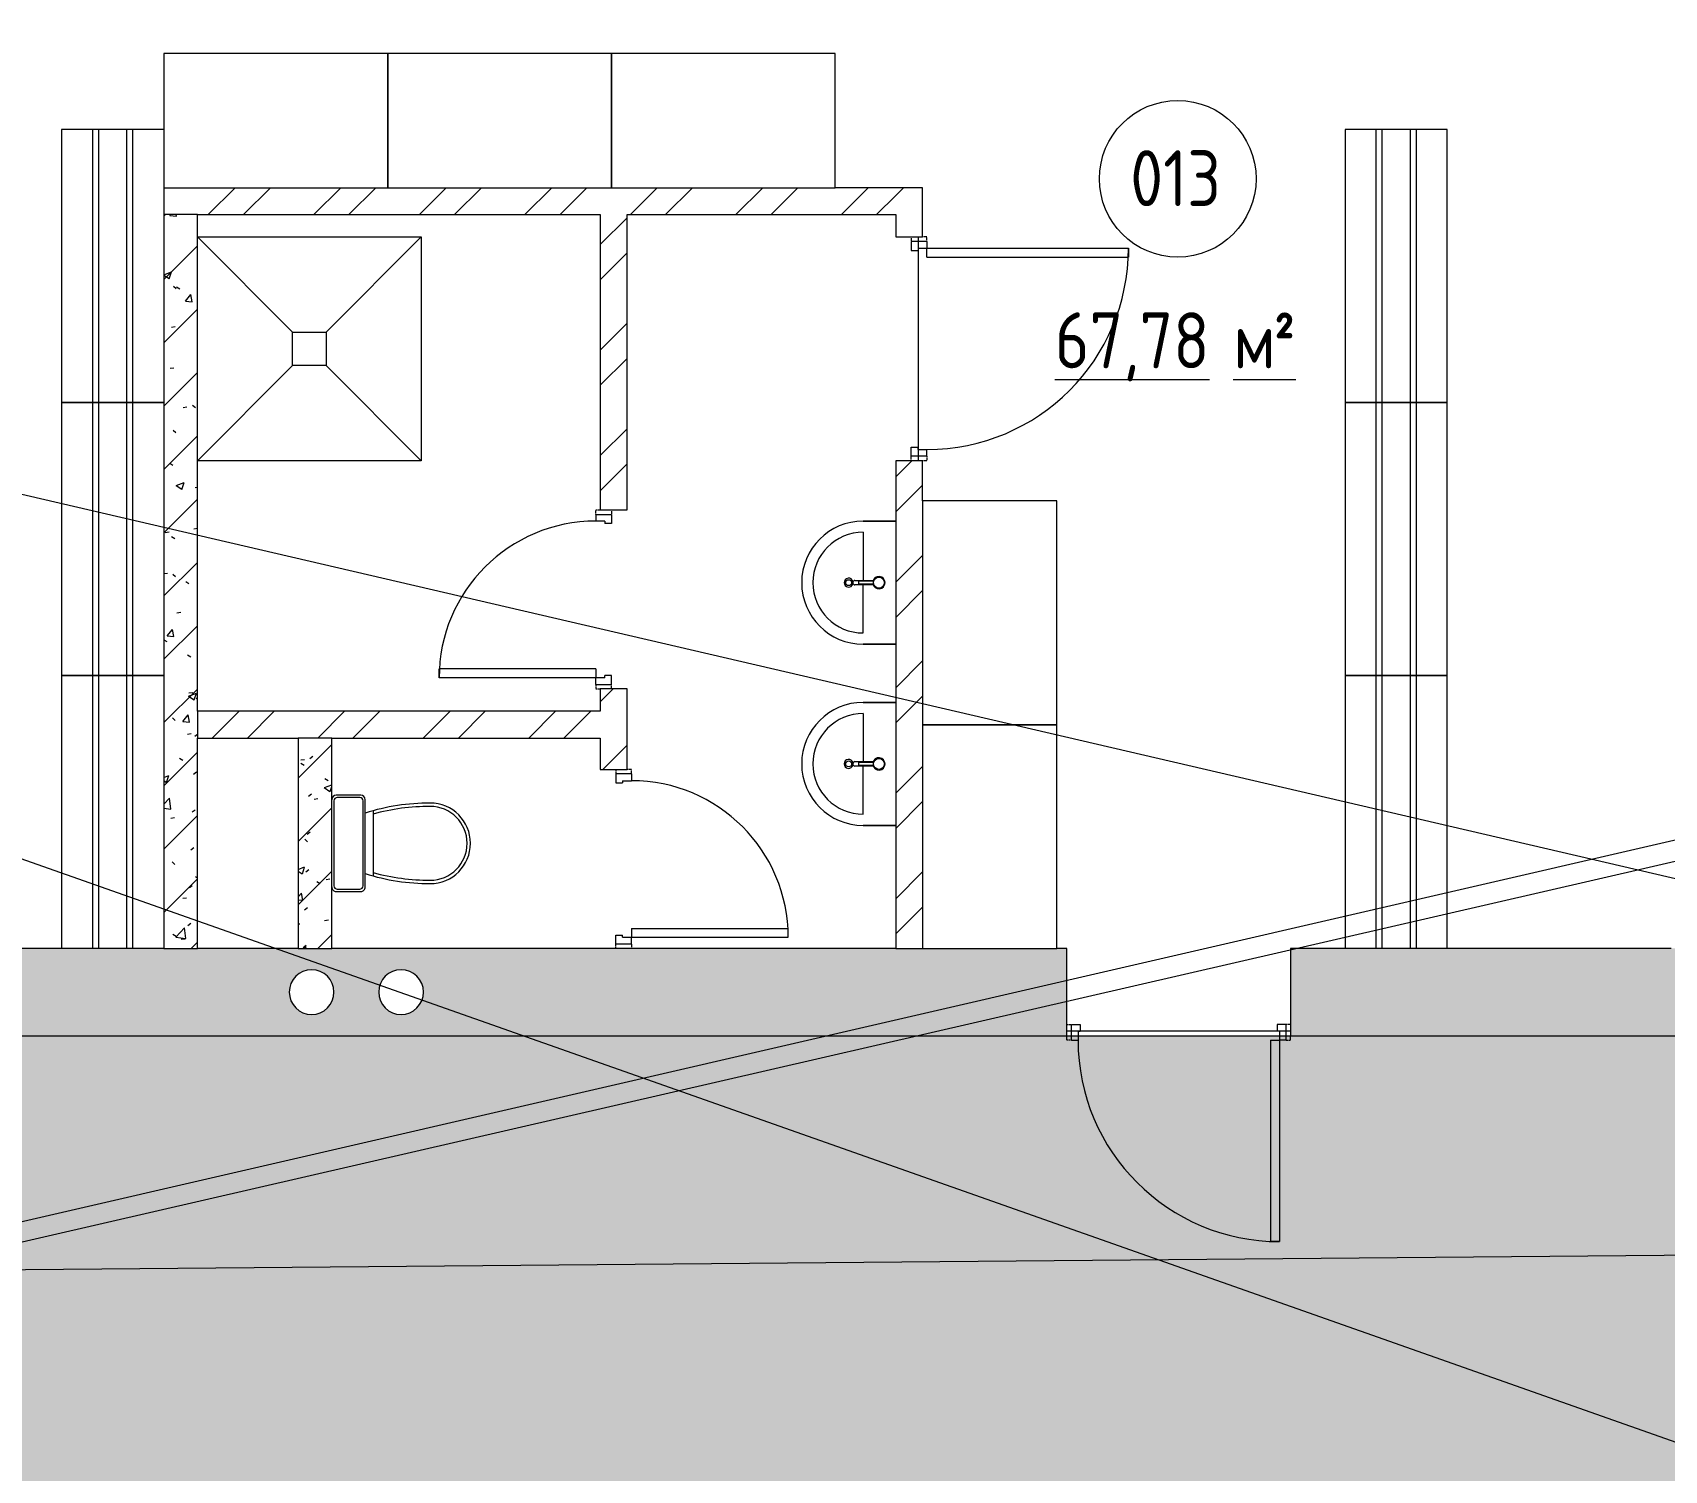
# Model space of a CAD drawing. Header units: millimetres. Extents: x -515342 to 330399, y -224905 to 507333.
# Drawn here: x -342914 to -335623, y -178212 to -171786 of the extents above; entities that cross this region are included whole.
import ezdxf

# ---------------------------------------------------------------- set-up
doc = ezdxf.new("R2010")
doc.units = ezdxf.units.MM
doc.linetypes.add('ASVP_Невидимые', pattern=[5, 3, -2])
for name, color, linetype, lineweight in [('Двери', 7, 'Continuous', 0), ('Марки помещений', 7, 'Continuous', 0), ('Мебель', 7, 'Continuous', 0), ('Ответы', 4, 'Continuous', 0), ('Перекрытие', 7, 'Continuous', 0), ('Сантехника', 7, 'Continuous', 0), ('Стены внутренние', 7, 'Continuous', 0), ('Стены несущие', 7, 'Continuous', 0), ('Стены перегородки', 7, 'Continuous', 0), ('Стены штриховка', 7, 'Continuous', 0), ('экспертиза ДУ', 1, 'Continuous', 0), ('экспертиза условные обозначения', 1, 'Continuous', 0)]:
    doc.layers.add(name, color=color, linetype=linetype, lineweight=lineweight)
doc.styles.add('GOST Common_1', font='', dxfattribs={"width": 0.9, "height": 250})
doc.styles.add('GOST Common_2', font='', dxfattribs={"width": 0.9, "height": 250})
doc.styles.get('GOST Common_1').set_extended_font_data('GOST Common')
doc.styles.get('GOST Common_2').set_extended_font_data('GOST Common')
pattern_1 = [(45, (-373662.94, -185274.45), (-141.4214, 141.4214), [])]
pattern_2 = [(50, (-373662.94, -185274.45), (364.368, -31.8783), [38.1, -419.1]), (355, (-373662.94, -185274.45), (-70.486, 382.1133), [30.48, -335.28]), (100.451, (-373632.57, -185277.1), (293.885, 350.2334), [32.38, -356.18]), (46.184, (-373662.94, -185172.85), (542.1585, -84.086), [57.15, -628.65]), (96.636, (-373617.76, -185179.86), (474.805, 494.8554), [48.57, -534.27]), (351.184, (-373662.94, -185172.85), (474.81, 494.85), [45.72, -502.92]), (21, (-373612.14, -185198.25), (303.2285, -204.5305), [38.1, -419.1]), (326, (-373612.14, -185198.25), (123.604, 368.376), [30.48, -335.28]), (71.451, (-373586.87, -185215.3), (426.834, 163.8427), [32.38, -356.18]), (37.5, (-373662.94, -185274.45), (6.17665, 169.11015), [16.764, -314.452, 16.764, -323.596, -336.55]), (37.5, (-373662.94, -185274.45), (6.17665, 169.11015), [-671.576, 16.764, -319.786]), (7.5, (-373662.94, -185274.45), (133.6389, 200.3615), [16.764, -177.292, 16.764, -306.832, -128.27]), (7.5, (-373662.94, -185274.45), (133.6389, 200.3615), [-517.652, 16.764, -111.506]), (327.5, (-373776.22, -185274.45), (271.1818, -11.45836), [16.764, -110.236, 16.764, -379.476, -525.78]), (327.5, (-373776.22, -185274.45), (271.1818, -11.45836), [-523.24, 16.764, -509.016]), (317.5, (-373827.02, -185274.45), (296.2585, 50.8528), [16.764, -148.336, 16.764, -246.38, -373.38]), (317.5, (-373827.02, -185274.45), (296.2585, 50.8528), [-428.244, 16.764, -356.616])]
pattern_3 = [(45, (-373662.94, -185274.45), (-235.7317, 235.7317), []), (45, (-373505.78, -185274.45), (-235.7317, 235.7317), [])]

# ---------------------------------------------------------------- blocks, each defined once
blk = doc.blocks.new('Дверь_Деревянная_1 полотно - АР_Дверь_Межкомнатная_900х2000h_полотно__Г_Пр-9315596-О_АР_П_-1_-3_000_План -1 этажа')
at = {"layer": 'Двери', "lineweight": 18}
for p, q in [((-450, 215), (-450, 1115)), ((-450, 1115), (-410, 1115)), ((-410, 215), (-410, 1115)), ((-480, 215), (-450, 215)), ((-480, 215), (-480, 145)), ((-450, 175), (-450, 215)), ((-410, 215), (-450, 215)), ((-450, 175), (-440, 175)), ((-440, 145), (-440, 175)), ((450, 175), (440, 175)), ((440, 145), (440, 175)), ((480, 215), (450, 215)), ((450, 175), (450, 215)), ((480, 215), (480, 145)), ((-480, 145), (-440, 145)), ((480, 145), (440, 145))]:
    blk.add_line(p, q, dxfattribs=at)
at = {"layer": 'Двери', "linetype": 'ASVP_Невидимые', "lineweight": 18}
for p, q in [((-500, 215), (-500, 195)), ((-480, 215), (-500, 215)), ((480, 215), (500, 215)), ((500, 215), (500, 195)), ((-500, 145), (-480, 145)), ((500, 145), (480, 145))]:
    blk.add_line(p, q, dxfattribs=at)
at = {"layer": 'Двери', "lineweight": 18}
blk.add_arc((-450, 215), 900, 0, 90, dxfattribs=at)
blk = doc.blocks.new('Трап - АР_Сантехнические приборы_Трап_1000х1000-V37-О_АР_П_-1_-3_000_План -1 этажа')
at = {"layer": 'Сантехника'}
for p, q in [((-500, -500), (-500, 500)), ((-75, 75), (-500, 500)), ((75, 75), (500, 500)), ((500, 500), (500, -500)), ((-75, 75), (75, 75)), ((-75, -75), (-75, 75)), ((75, 75), (75, -75)), ((-75, -75), (-500, -500)), ((75, -75), (-75, -75)), ((75, -75), (500, -500)), ((500, -500), (-500, -500))]:
    blk.add_line(p, q, dxfattribs=at)
blk = doc.blocks.new('2D_Унитаз_Слив - АР_Сантехнические приборы_Унитаз для взрослых-8965805-О_АР_П_-1_-3_000_План -1 этажа')
at = {"layer": 'Сантехника'}
for p, q in [((85.9, 225), (-304.1, 225)), ((-254.8, 260), (36.7, 260)), ((-324.1, 205), (-324.1, 95)), ((-314.1, 200), (-314.1, 100)), ((80.9, 215), (-299.1, 215)), ((95.9, 100), (95.9, 200)), ((105.9, 95), (105.9, 205)), ((-299.1, 85), (80.9, 85))]:
    blk.add_line(p, q, dxfattribs=at)
for centre, radius, start, end in [((-109.1, 515), 180, 90, 180), ((-109.1, 515), 165, 90, 180), ((-109.1, 515), 180, 0, 90), ((-109.1, 515), 165, 0, 90), ((676.9, 515), 966, 180, 197.47018), ((691.9, 515), 966, 180, 195.30619), ((-910.1, 515), 966, 344.69381, 0), ((-895.1, 515), 966, 342.52982, 0), ((-304.1, 205), 20, 90, 180), ((85.9, 205), 20, 360, 90), ((-299.1, 200), 15, 90, 180), ((80.9, 200), 15, 360, 90), ((-304.1, 95), 20, 180, 270), ((-299.1, 100), 15, 180, 270), ((80.9, 100), 15, 270, 0), ((85.9, 95), 20, 270, 0)]:
    blk.add_arc(centre, radius, start, end, dxfattribs=at)
blk = doc.blocks.new('Дверь_Деревянная_1 полотно - АР_Дверь_Санузел_700х2000h_полотно__Г_Пр-9465924-О_АР_П_-1_-3_000_План -1 этажа')
at = {"layer": 'Двери', "lineweight": 18}
for p, q in [((-350, 80), (-350, 780)), ((-350, 780), (-310, 780)), ((-310, 80), (-310, 780)), ((-380, 80), (-350, 80)), ((-380, 80), (-380, 10)), ((-350, 40), (-350, 80)), ((-310, 80), (-350, 80)), ((380, 80), (350, 80)), ((350, 40), (350, 80)), ((380, 80), (380, 10)), ((-380, 10), (-340, 10)), ((-350, 40), (-340, 40)), ((-340, 10), (-340, 40)), ((350, 40), (340, 40)), ((340, 10), (340, 40)), ((380, 10), (340, 10))]:
    blk.add_line(p, q, dxfattribs=at)
at = {"layer": 'Двери', "linetype": 'ASVP_Невидимые', "lineweight": 18}
for p, q in [((-400, 80), (-400, 60)), ((-380, 80), (-400, 80)), ((380, 80), (400, 80)), ((400, 80), (400, 60)), ((-400, 10), (-380, 10)), ((400, 10), (380, 10))]:
    blk.add_line(p, q, dxfattribs=at)
at = {"layer": 'Двери', "lineweight": 18}
blk.add_arc((-350, 80), 700, 0, 90, dxfattribs=at)
blk = doc.blocks.new('Дверь_Деревянная_1 полотно - АР_Дверь_Санузел_700х2000h_полотно__Г_Л-V38-О_АР_П_-1_-3_000_План -1 этажа')
at = {"layer": 'Двери', "lineweight": 18}
for p, q in [((350, 780), (310, 780)), ((310, 80), (310, 780)), ((350, 80), (350, 780)), ((-380, 80), (-350, 80)), ((-380, 80), (-380, 10)), ((-350, 40), (-350, 80)), ((310, 80), (350, 80)), ((380, 80), (350, 80)), ((350, 40), (350, 80)), ((380, 80), (380, 10)), ((-380, 10), (-340, 10)), ((-350, 40), (-340, 40)), ((-340, 10), (-340, 40)), ((350, 40), (340, 40)), ((340, 10), (340, 40)), ((380, 10), (340, 10))]:
    blk.add_line(p, q, dxfattribs=at)
at = {"layer": 'Двери', "linetype": 'ASVP_Невидимые', "lineweight": 18}
for p, q in [((-400, 80), (-400, 60)), ((-380, 80), (-400, 80)), ((380, 80), (400, 80)), ((-400, 10), (-380, 10)), ((400, 10), (380, 10))]:
    blk.add_line(p, q, dxfattribs=at)
at = {"layer": 'Двери', "lineweight": 18}
blk.add_arc((350, 80), 700, 90, 180, dxfattribs=at)
blk = doc.blocks.new('2D_Раковина - АР_Сантехнические приборы_Раковина 550х420-9098613-О_АР_П_-1_-3_000_План -1 этажа')
at = {"layer": 'Сантехника'}
for p, q in [((-119.1, 160.6), (-119.1, 241.9)), ((-115.1, 226), (-115.1, 159.6)), ((-103.1, 226), (-115.1, 226)), ((-103.1, 159.6), (-103.1, 226)), ((-99.1, 241.9), (-99.1, 160.6)), ((-384.1, 205), (-384.1, 60)), ((-384.1, 60), (-384.1, 205)), ((-334.1, 205), (-119.1, 205)), ((115.9, 205), (-99.1, 205)), ((165.9, 60), (165.9, 205)), ((165.9, 205), (165.9, 60))]:
    blk.add_line(p, q, dxfattribs=at)
for centre, radius in [((-109.1, 270), 13.3), ((-109.1, 135), 24.5)]:
    blk.add_circle(centre, radius, dxfattribs=at)
for centre, radius, start, end in [((-109.1, 205), 275, 360, 180), ((-109.1, 205), 275, 360, 180), ((-109.1, 205), 225, 0, 180), ((-109.1, 270), 20, 284.14377, 255.85623), ((-109.1, 241.9), 10, 0, 180), ((-109.1, 135), 27.5, 102.60426, 77.39774), ((-109.1, 135), 25.3, 76.29328, 103.7089)]:
    blk.add_arc(centre, radius, start, end, dxfattribs=at)
blk = doc.blocks.new('Дверь_Деревянная_1 полотно - АР_Дверь_Санузел_900х2000h_полотно__Г_Пр-10560730-О_АР_П_-1_-3_000_План -1 этажа')
at = {"layer": 'Двери', "lineweight": 18}
for p, q in [((-450, 80), (-450, 980)), ((-450, 980), (-410, 980)), ((-410, 80), (-410, 980)), ((-480, 80), (-450, 80)), ((-480, 80), (-480, 10)), ((-450, 40), (-450, 80)), ((-410, 80), (-450, 80)), ((480, 80), (450, 80)), ((450, 40), (450, 80)), ((480, 80), (480, 10)), ((-480, 10), (-440, 10)), ((-450, 40), (-440, 40)), ((-440, 10), (-440, 40)), ((450, 40), (440, 40)), ((440, 10), (440, 40)), ((480, 10), (440, 10))]:
    blk.add_line(p, q, dxfattribs=at)
at = {"layer": 'Двери', "linetype": 'ASVP_Невидимые', "lineweight": 18}
for p, q in [((-500, 80), (-500, 60)), ((-480, 80), (-500, 80)), ((480, 80), (500, 80)), ((500, 80), (500, 60)), ((-500, 10), (-480, 10)), ((500, 10), (480, 10))]:
    blk.add_line(p, q, dxfattribs=at)
at = {"layer": 'Двери', "lineweight": 18}
blk.add_arc((-450, 80), 900, 0, 90, dxfattribs=at)
blk = doc.blocks.new('Гардероб встроенный - Шкаф для одежды 600гл х 1000шир-10064963-О_АР_П_-1_-3_000_План -1 этажа')
at = {"layer": 'Мебель'}
for p, q in [((1000, 0), (0, 0)), ((0, 0), (0, -600)), ((1000, -600), (1000, 0)), ((0, -600), (1000, -600))]:
    blk.add_line(p, q, dxfattribs=at)
blk = doc.blocks.new('Гардероб встроенный - Шкаф для одежды 600гл х 1000шир-10074446-О_АР_П_-1_-3_000_План -1 этажа')
at = {"layer": 'Мебель'}
for p, q in [((1000, 600), (0, 600)), ((0, 600), (0, 0)), ((1000, 0), (1000, 600)), ((0, 0), (1000, 0))]:
    blk.add_line(p, q, dxfattribs=at)
blk = doc.blocks.new('Скамья-Раздевалка - 1220 x 457 x 356 мм-V41-О_АР_П_-1_-3_000_План -1 этажа')
at = {"layer": 'Мебель'}
for p, q in [((454.7, 47.8), (-765.3, 47.8)), ((454.7, 47.8), (-765.3, 47.8)), ((454.7, -409.2), (454.7, 47.8)), ((454.7, -91.8), (454.7, 47.8)), ((-765.3, -91.8), (454.7, -91.8)), ((454.7, -117.2), (-765.3, -117.2)), ((454.7, -244.2), (454.7, -117.2)), ((-765.3, -244.2), (454.7, -244.2)), ((454.7, -269.6), (-765.3, -269.6)), ((454.7, -409.2), (454.7, -269.6))]:
    blk.add_line(p, q, dxfattribs=at)
blk = doc.blocks.new('Скамья-Раздевалка - 1220 x 457 x 356 мм-V42-О_АР_П_-1_-3_000_План -1 этажа')
at = {"layer": 'Мебель'}
for p, q in [((454.7, 47.8), (-765.3, 47.8)), ((-765.3, 47.8), (-765.3, -409.2)), ((454.7, 47.8), (-765.3, 47.8)), ((-765.3, 47.8), (-765.3, -91.8)), ((454.7, -409.2), (454.7, 47.8)), ((454.7, -91.8), (454.7, 47.8)), ((-765.3, -91.8), (454.7, -91.8)), ((454.7, -117.2), (-765.3, -117.2)), ((-765.3, -117.2), (-765.3, -244.2)), ((454.7, -244.2), (454.7, -117.2)), ((-765.3, -244.2), (454.7, -244.2)), ((454.7, -269.6), (-765.3, -269.6)), ((-765.3, -269.6), (-765.3, -409.2)), ((454.7, -409.2), (454.7, -269.6))]:
    blk.add_line(p, q, dxfattribs=at)
blk = doc.blocks.new('Скамья-Раздевалка - 1220 x 457 x 356 мм-V40-О_АР_П_-1_-3_000_План -1 этажа')
at = {"layer": 'Мебель'}
for p, q in [((454.7, 47.8), (-765.3, 47.8)), ((454.7, 47.8), (-765.3, 47.8)), ((454.7, -409.2), (454.7, 47.8)), ((454.7, -91.8), (454.7, 47.8)), ((-765.3, -91.8), (454.7, -91.8)), ((454.7, -117.2), (-765.3, -117.2)), ((454.7, -244.2), (454.7, -117.2)), ((-765.3, -244.2), (454.7, -244.2)), ((454.7, -269.6), (-765.3, -269.6)), ((454.7, -409.2), (454.7, -269.6)), ((-765.3, -409.2), (454.7, -409.2)), ((-765.3, -409.2), (454.7, -409.2))]:
    blk.add_line(p, q, dxfattribs=at)
blk = doc.blocks.new('Скамья-Раздевалка - 1220 x 457 x 356 мм-V39-О_АР_П_-1_-3_000_План -1 этажа')
at = {"layer": 'Мебель'}
for p, q in [((454.7, 47.8), (-765.3, 47.8)), ((-765.3, 47.8), (-765.3, -409.2)), ((454.7, 47.8), (-765.3, 47.8)), ((-765.3, 47.8), (-765.3, -91.8)), ((454.7, -409.2), (454.7, 47.8)), ((454.7, -91.8), (454.7, 47.8)), ((-765.3, -91.8), (454.7, -91.8)), ((454.7, -117.2), (-765.3, -117.2)), ((-765.3, -117.2), (-765.3, -244.2)), ((454.7, -244.2), (454.7, -117.2)), ((-765.3, -244.2), (454.7, -244.2)), ((454.7, -269.6), (-765.3, -269.6)), ((-765.3, -269.6), (-765.3, -409.2)), ((454.7, -409.2), (454.7, -269.6)), ((-765.3, -409.2), (454.7, -409.2)), ((-765.3, -409.2), (454.7, -409.2))]:
    blk.add_line(p, q, dxfattribs=at)
blk = doc.blocks.new('ASVP_Марка_Помещение_ДваЗначения - Номер Площадь-685795-О_АР_П_-1_-3_000_План -1 этажа')
at = {"layer": 'Марки помещений'}
blk.add_circle((0, 0), 3.5, dxfattribs=at)

msp = doc.modelspace()

# ---------------------------------------------------------------- hatches: boundary and pattern name
at = {"layer": 'Стены внутренние'}
h = msp.add_hatch(dxfattribs=at)
h.set_pattern_fill('FP_2', color=256, style=0, pattern_type=2)
h.set_pattern_definition(pattern_3)
h.paths.add_polyline_path([(-339057.9357, -172599.4503), (-339057.9357, -172479.4503), (-342327.9357, -172479.4503), (-342327.9357, -172599.4503), (-339327.9357, -172599.4503)])
h = msp.add_hatch(dxfattribs=at)
h.set_pattern_fill('FP_2', color=256, style=0, pattern_type=2)
h.set_pattern_definition(pattern_3)
h.paths.add_polyline_path([(-338937.9357, -175879.4503), (-338937.9357, -173699.4503), (-339057.9357, -173699.4503), (-339057.9357, -175879.4503)])
h.paths.add_polyline_path([(-338937.9357, -172699.4503), (-338937.9357, -172479.4503), (-339057.9357, -172479.4503), (-339057.9357, -172699.4503)])
h = msp.add_hatch(dxfattribs=at)
h.set_pattern_fill('FP_48', color=256, style=0, pattern_type=2)
h.set_pattern_definition(pattern_1)
h.paths.add_polyline_path([(-342327.9357, -175879.4503), (-342177.9357, -175879.4503), (-342177.9357, -172599.4503), (-342327.9357, -172599.4503), (-342327.9357, -175259.2003)])
h = msp.add_hatch(dxfattribs=at)
h.set_pattern_fill('FP_49', color=256, style=0, pattern_type=2)
h.set_pattern_definition(pattern_2)
h.paths.add_polyline_path([(-342327.9357, -175879.4503), (-342177.9357, -175879.4503), (-342177.9357, -172599.4503), (-342327.9357, -172599.4503), (-342327.9357, -175259.2003)])
h = msp.add_hatch(dxfattribs=at)
h.set_pattern_fill('FP_2', color=256, style=0, pattern_type=2)
h.set_pattern_definition(pattern_3)
h.paths.add_polyline_path([(-340257.9357, -175079.4503), (-340257.9357, -174719.4503), (-340377.9357, -174719.4503), (-340377.9357, -175079.4503)])
h.paths.add_polyline_path([(-340257.9357, -173919.4503), (-340257.9357, -172599.4503), (-340377.9357, -172599.4503), (-340377.9357, -173919.4503)])
h = msp.add_hatch(dxfattribs=at)
h.set_pattern_fill('FP_2', color=256, style=0, pattern_type=2)
h.set_pattern_definition(pattern_3)
h.paths.add_polyline_path([(-341737.9357, -174939.4503), (-341737.9357, -174819.4503), (-342177.9357, -174819.4503), (-342177.9357, -174939.4503)])
h = msp.add_hatch(dxfattribs=at)
h.set_pattern_fill('FP_2', color=256, style=0, pattern_type=2)
h.set_pattern_definition(pattern_3)
h.paths.add_polyline_path([(-340377.9357, -174939.4503), (-340377.9357, -174819.4503), (-341737.9357, -174819.4503), (-341737.9357, -174939.4503), (-341504.3998, -174939.4503)])
h = msp.add_hatch(dxfattribs=at)
h.set_pattern_fill('FP_48', color=256, style=0, pattern_type=2)
h.set_pattern_definition(pattern_1)
h.paths.add_polyline_path([(-341577.9357, -175879.4503), (-341577.9357, -174939.4503), (-341727.9357, -174939.4503), (-341727.9357, -175879.4503)])
h = msp.add_hatch(dxfattribs=at)
h.set_pattern_fill('FP_49', color=256, style=0, pattern_type=2)
h.set_pattern_definition(pattern_2)
h.paths.add_polyline_path([(-341577.9357, -175879.4503), (-341577.9357, -174939.4503), (-341727.9357, -174939.4503), (-341727.9357, -175879.4503)])
h = msp.add_hatch(dxfattribs=at)
h.set_pattern_fill('FP_1', color=256, style=0, pattern_type=2)
h.set_pattern_definition([(45, (-373662.94, -185274.45), (-224.5064, 224.5064), []), (45, (-373438.43, -185274.45), (-224.5064, 224.5064), [396.875, -79.375, 3.353, -76.022])])
h.paths.add_polyline_path([(-320912.0675, -176269.4503), (-320912.0675, -175879.4503), (-322942.9357, -175879.4503), (-322942.9357, -176269.4503), (-322072.9357, -176269.4503)])
h.paths.add_polyline_path([(-324042.9357, -176269.4503), (-324042.9357, -175879.4503), (-326147.9357, -175879.4503), (-326147.9357, -175887.4503), (-327997.9357, -175887.4503), (-327997.9357, -175879.4503), (-328627.9357, -175879.4503), (-328627.9357, -176269.4503), (-324157.7933, -176269.4503)])
h.paths.add_polyline_path([(-329627.9357, -176269.4503), (-329627.9357, -175879.4503), (-330454.4932, -175879.4503), (-330454.4932, -175887.4503), (-334154.4932, -175887.4503), (-334154.4932, -175879.4503), (-337292.9357, -175879.4503), (-337292.9357, -176269.4503), (-331096.4359, -176269.4503)])
h.paths.add_polyline_path([(-338292.9357, -176269.4503), (-338292.9357, -175879.4503), (-346122.9357, -175879.4503), (-346122.9357, -176269.4503), (-339769.7391, -176269.4503)])
h.paths.add_polyline_path([(-347122.9357, -176269.4503), (-347122.9357, -175879.4503), (-350012.9357, -175879.4503), (-350012.9357, -176269.4503), (-348443.0424, -176269.4503)])
h.paths.add_polyline_path([(-351112.9357, -176269.4503), (-351112.9357, -175879.4503), (-359097.9357, -175879.4503), (-359097.9357, -176269.4503), (-351912.3637, -176269.4503)])
h.paths.add_polyline_path([(-360097.9357, -176269.4503), (-360097.9357, -175879.4503), (-366797.9357, -175879.4503), (-366797.9357, -176269.4503), (-362320.3276, -176269.4503)])
h.paths.add_polyline_path([(-367897.9357, -176269.4503), (-367897.9357, -175879.4503), (-370222.9357, -175879.4503), (-370222.9357, -176269.4503), (-369258.9701, -176269.4503)])
h.paths.add_polyline_path([(-371867.9357, -176269.4503), (-371722.9357, -176269.4503), (-371722.9357, -175879.4503), (-373467.9357, -175879.4503), (-373467.9357, -176269.4503), (-372728.2914, -176269.4503)])
h.paths.add_polyline_path([(-325685.3005, -176172.9311), (-325717.9357, -176161.0529), (-325744.5401, -176138.7291), (-325761.9049, -176108.6524), (-325767.9357, -176074.4503), (-325761.9049, -176040.2483), (-325744.5401, -176010.1716), (-325717.9357, -175987.8478), (-325685.3005, -175975.9696), (-325650.5709, -175975.9696), (-325617.9357, -175987.8478), (-325591.3312, -176010.1716), (-325573.9664, -176040.2483), (-325567.9357, -176074.4503), (-325574.8252, -176110.1398), (-325591.3312, -176138.7291), (-325617.9357, -176161.0529), (-325650.5709, -176172.9311)])
h.paths.add_polyline_path([(-326450.5709, -176172.9311), (-326485.3005, -176172.9311), (-326517.9357, -176161.0529), (-326544.5401, -176138.7291), (-326561.9049, -176108.6524), (-326567.9357, -176074.4503), (-326561.9049, -176040.2483), (-326544.5401, -176010.1716), (-326517.9357, -175987.8478), (-326485.3005, -175975.9696), (-326450.5709, -175975.9696), (-326417.9357, -175987.8478), (-326391.3312, -176010.1716), (-326373.9664, -176040.2483), (-326367.9357, -176074.4503), (-326374.8252, -176110.1398), (-326391.3312, -176138.7291), (-326417.9357, -176161.0529)])
h.paths.add_polyline_path([(-326850.5709, -176172.9311), (-326885.3005, -176172.9311), (-326917.9357, -176161.0529), (-326944.5401, -176138.7291), (-326961.9049, -176108.6524), (-326967.9357, -176074.4503), (-326961.9049, -176040.2483), (-326944.5401, -176010.1716), (-326917.9357, -175987.8478), (-326885.3005, -175975.9696), (-326850.5709, -175975.9696), (-326817.9357, -175987.8478), (-326791.3312, -176010.1716), (-326773.9664, -176040.2483), (-326767.9357, -176074.4503), (-326774.8252, -176110.1398), (-326791.3312, -176138.7291), (-326817.9357, -176161.0529)])
h.paths.add_polyline_path([(-326050.5709, -176172.9311), (-326085.3005, -176172.9311), (-326117.9357, -176161.0529), (-326144.5401, -176138.7291), (-326161.9049, -176108.6524), (-326167.9357, -176074.4503), (-326161.9049, -176040.2483), (-326144.5401, -176010.1716), (-326117.9357, -175987.8478), (-326085.3005, -175975.9696), (-326050.5709, -175975.9696), (-326017.9357, -175987.8478), (-325991.3312, -176010.1716), (-325973.9664, -176040.2483), (-325967.9357, -176074.4503), (-325974.8252, -176110.1398), (-325991.3312, -176138.7291), (-326017.9357, -176161.0529)])
h.paths.add_polyline_path([(-325285.3005, -176172.9311), (-325317.9357, -176161.0529), (-325344.5401, -176138.7291), (-325361.9049, -176108.6524), (-325367.9357, -176074.4503), (-325361.9049, -176040.2483), (-325344.5401, -176010.1716), (-325317.9357, -175987.8478), (-325285.3005, -175975.9696), (-325250.5709, -175975.9696), (-325217.9357, -175987.8478), (-325191.3312, -176010.1716), (-325173.9664, -176040.2483), (-325167.9357, -176074.4503), (-325174.8252, -176110.1398), (-325191.3312, -176138.7291), (-325217.9357, -176161.0529), (-325250.5709, -176172.9311)])
h.paths.add_polyline_path([(-327250.5709, -176172.9311), (-327285.3005, -176172.9311), (-327317.9357, -176161.0529), (-327344.5401, -176138.7291), (-327361.9049, -176108.6524), (-327367.9357, -176074.4503), (-327361.9049, -176040.2483), (-327344.5401, -176010.1716), (-327317.9357, -175987.8478), (-327285.3005, -175975.9696), (-327250.5709, -175975.9696), (-327217.9357, -175987.8478), (-327191.3312, -176010.1716), (-327173.9664, -176040.2483), (-327167.9357, -176074.4503), (-327174.8252, -176110.1398), (-327191.3312, -176138.7291), (-327217.9357, -176161.0529)])
h.paths.add_polyline_path([(-334450.5709, -176172.9311), (-334485.3005, -176172.9311), (-334517.9357, -176161.0529), (-334544.5401, -176138.7291), (-334561.9049, -176108.6524), (-334567.9357, -176074.4503), (-334561.9049, -176040.2483), (-334544.5401, -176010.1716), (-334517.9357, -175987.8478), (-334485.3005, -175975.9696), (-334450.5709, -175975.9696), (-334417.9357, -175987.8478), (-334391.3312, -176010.1716), (-334373.9664, -176040.2483), (-334367.9357, -176074.4503), (-334373.9664, -176108.6524), (-334391.3312, -176138.7291), (-334417.9357, -176161.0529)])
h.paths.add_polyline_path([(-334850.5709, -176172.9311), (-334885.3005, -176172.9311), (-334917.9357, -176161.0529), (-334944.5401, -176138.7291), (-334961.9049, -176108.6524), (-334967.9357, -176074.4503), (-334961.9049, -176040.2483), (-334944.5401, -176010.1716), (-334917.9357, -175987.8478), (-334885.3005, -175975.9696), (-334850.5709, -175975.9696), (-334817.9357, -175987.8478), (-334791.3312, -176010.1716), (-334773.9664, -176040.2483), (-334767.9357, -176074.4503), (-334774.8252, -176110.1398), (-334791.3312, -176138.7291), (-334817.9357, -176161.0529)])
h.paths.add_polyline_path([(-341650.5709, -176172.9311), (-341685.3005, -176172.9311), (-341717.9357, -176161.0529), (-341744.5401, -176138.7291), (-341761.9049, -176108.6524), (-341767.9357, -176074.4503), (-341761.9049, -176040.2483), (-341744.5401, -176010.1716), (-341717.9357, -175987.8478), (-341685.3005, -175975.9696), (-341650.5709, -175975.9696), (-341617.9357, -175987.8478), (-341591.3312, -176010.1716), (-341573.9664, -176040.2483), (-341567.9357, -176074.4503), (-341574.8252, -176110.1398), (-341591.3312, -176138.7291), (-341617.9357, -176161.0529)])
h.paths.add_polyline_path([(-341250.5709, -176172.9311), (-341285.3005, -176172.9311), (-341317.9357, -176161.0529), (-341344.5401, -176138.7291), (-341361.9049, -176108.6524), (-341367.9357, -176074.4503), (-341361.9049, -176040.2483), (-341344.5401, -176010.1716), (-341317.9357, -175987.8478), (-341285.3005, -175975.9696), (-341250.5709, -175975.9696), (-341217.9357, -175987.8478), (-341191.3312, -176010.1716), (-341173.9664, -176040.2483), (-341167.9357, -176074.4503), (-341174.8252, -176110.1398), (-341191.3312, -176138.7291), (-341217.9357, -176161.0529)])
h.paths.add_polyline_path([(-348885.3005, -176172.9311), (-348917.9357, -176161.0529), (-348944.5401, -176138.7291), (-348961.9049, -176108.6524), (-348967.9357, -176074.4503), (-348961.9049, -176040.2483), (-348944.5401, -176010.1716), (-348917.9357, -175987.8478), (-348885.3005, -175975.9696), (-348850.5709, -175975.9696), (-348817.9357, -175987.8478), (-348791.3312, -176010.1716), (-348773.9664, -176040.2483), (-348767.9357, -176074.4503), (-348773.9664, -176108.6524), (-348791.3312, -176138.7291), (-348817.9357, -176161.0529), (-348850.5709, -176172.9311)])
h.paths.add_polyline_path([(-356885.3005, -176172.9311), (-356917.9357, -176161.0529), (-356944.5401, -176138.7291), (-356961.9049, -176108.6524), (-356967.9357, -176074.4503), (-356961.9049, -176040.2483), (-356944.5401, -176010.1716), (-356917.9357, -175987.8478), (-356885.3005, -175975.9696), (-356850.5709, -175975.9696), (-356817.9357, -175987.8478), (-356791.3312, -176010.1716), (-356773.9664, -176040.2483), (-356767.9357, -176074.4503), (-356774.8252, -176110.1398), (-356791.3312, -176138.7291), (-356817.9357, -176161.0529), (-356850.5709, -176172.9311)])
h.paths.add_polyline_path([(-356485.3005, -176172.9311), (-356517.9357, -176161.0529), (-356544.5401, -176138.7291), (-356561.9049, -176108.6524), (-356567.9357, -176074.4503), (-356561.9049, -176040.2483), (-356544.5401, -176010.1716), (-356517.9357, -175987.8478), (-356485.3005, -175975.9696), (-356450.5709, -175975.9696), (-356417.9357, -175987.8478), (-356391.3312, -176010.1716), (-356373.9664, -176040.2483), (-356367.9357, -176074.4503), (-356374.8252, -176110.1398), (-356391.3312, -176138.7291), (-356417.9357, -176161.0529), (-356450.5709, -176172.9311)])
h.paths.add_polyline_path([(-357285.3005, -176172.9311), (-357317.9357, -176161.0529), (-357344.5401, -176138.7291), (-357361.9049, -176108.6524), (-357367.9357, -176074.4503), (-357361.9049, -176040.2483), (-357344.5401, -176010.1716), (-357317.9357, -175987.8478), (-357285.3005, -175975.9696), (-357250.5709, -175975.9696), (-357217.9357, -175987.8478), (-357191.3312, -176010.1716), (-357173.9664, -176040.2483), (-357167.9357, -176074.4503), (-357174.8252, -176110.1398), (-357191.3312, -176138.7291), (-357217.9357, -176161.0529), (-357250.5709, -176172.9311)])
h.paths.add_polyline_path([(-362485.3005, -176172.9311), (-362517.9357, -176161.0529), (-362544.5401, -176138.7291), (-362561.9049, -176108.6524), (-362567.9357, -176074.4503), (-362561.9049, -176040.2483), (-362544.5401, -176010.1716), (-362517.9357, -175987.8478), (-362485.3005, -175975.9696), (-362450.5709, -175975.9696), (-362417.9357, -175987.8478), (-362391.3312, -176010.1716), (-362373.9664, -176040.2483), (-362367.9357, -176074.4503), (-362373.9664, -176108.6524), (-362391.3312, -176138.7291), (-362417.9357, -176161.0529), (-362450.5709, -176172.9311)])
h.paths.add_polyline_path([(-364050.5709, -176172.9311), (-364085.3005, -176172.9311), (-364117.9357, -176161.0529), (-364144.5401, -176138.7291), (-364161.9049, -176108.6524), (-364167.9357, -176074.4503), (-364161.9049, -176040.2483), (-364144.5401, -176010.1716), (-364117.9357, -175987.8478), (-364085.3005, -175975.9696), (-364050.5709, -175975.9696), (-364017.9357, -175987.8478), (-363991.3312, -176010.1716), (-363973.9664, -176040.2483), (-363967.9357, -176074.4503), (-363974.8252, -176110.1398), (-363991.3312, -176138.7291), (-364017.9357, -176161.0529)])
h.paths.add_polyline_path([(-363650.5709, -176172.9311), (-363685.3005, -176172.9311), (-363717.9357, -176161.0529), (-363744.5401, -176138.7291), (-363761.9049, -176108.6524), (-363767.9357, -176074.4503), (-363761.9049, -176040.2483), (-363744.5401, -176010.1716), (-363717.9357, -175987.8478), (-363685.3005, -175975.9696), (-363650.5709, -175975.9696), (-363617.9357, -175987.8478), (-363591.3312, -176010.1716), (-363573.9664, -176040.2483), (-363567.9357, -176074.4503), (-363574.8252, -176110.1398), (-363591.3312, -176138.7291), (-363617.9357, -176161.0529)])
h.paths.add_polyline_path([(-370050.5709, -176172.9311), (-370085.3005, -176172.9311), (-370117.9357, -176161.0529), (-370144.5401, -176138.7291), (-370161.9049, -176108.6524), (-370167.9357, -176074.4503), (-370161.9049, -176040.2483), (-370144.5401, -176010.1716), (-370117.9357, -175987.8478), (-370085.3005, -175975.9696), (-370050.5709, -175975.9696), (-370017.9357, -175987.8478), (-369991.3312, -176010.1716), (-369973.9664, -176040.2483), (-369967.9357, -176074.4503), (-369973.9664, -176108.6524), (-369991.3312, -176138.7291), (-370017.9357, -176161.0529)])
at = {"layer": 'экспертиза условные обозначения', "transparency": 33554687}
h = msp.add_hatch(dxfattribs=at)
h.set_pattern_fill('GRASS', color=3, scale=30)
h.set_pattern_definition([(90, (-528066.2, 6791.8), (-538.8154, 538.8154), [142.875, -934.7557]), (45, (-528066.2, 6791.8), (-538.8154, 538.8154), [142.875, -619.125]), (135, (-528066.2, 6791.8), (-538.8154, -538.8154), [142.875, -619.125])])
h.paths.add_polyline_path([(-371747.9357, -176269.4503), (-371722.9357, -176269.4503), (-371722.9357, -175916.9503), (-370222.9357, -175916.9503), (-370222.9357, -176269.4503), (-322192.9357, -176269.4503), (-322192.9357, -182806.5759), (-321192.9357, -182814.5103), (-321192.9357, -183194.5103), (-320812.9357, -183194.5103), (-320812.9357, -182799.4503), (-320729.5118, -182799.4503), (-320729.5118, -182679.4503), (-319727.9357, -182679.4503), (-319727.9357, -184614.4503), (-324282.9357, -184614.4503), (-324282.9357, -178419.4503), (-357557.9357, -178419.4503), (-357557.9357, -178679.4503), (-371747.9357, -178679.4503)])

# ---------------------------------------------------------------- linework, layer by layer
at = {"layer": 'Ответы'}
msp.add_lwpolyline([(-322512.9357, -184709.4503), (-322512.9357, -177136.8892), (-373428.3322, -177581.9139)], dxfattribs=at)
at = {"layer": 'Перекрытие'}
for p, q in [((-338957.9357, -172699.4503), (-338957.9357, -173699.4503)), ((-337292.9357, -176249.4503), (-338292.9357, -176249.4503))]:
    msp.add_line(p, q, dxfattribs=at)
at = {"layer": 'Стены несущие'}
for p, q in [((-342327.9357, -175879.4503), (-343987.9357, -175879.4503)), ((-341727.9357, -175879.4503), (-342177.9357, -175879.4503)), ((-339057.9357, -175879.4503), (-341577.9357, -175879.4503)), ((-338292.9357, -175879.4503), (-338337.9357, -175879.4503)), ((-338292.9357, -176269.4503), (-338292.9357, -175879.4503)), ((-335592.9357, -175879.4503), (-337292.9357, -175879.4503)), ((-337292.9357, -175879.4503), (-337292.9357, -176269.4503)), ((-346122.9357, -176269.4503), (-338292.9357, -176269.4503)), ((-337292.9357, -176269.4503), (-329627.9357, -176269.4503))]:
    msp.add_line(p, q, dxfattribs=at)
for centre, start, end in [((-341667.9357, -176074.4503), 0, 180), ((-341267.9357, -176074.4503), 0, 180), ((-341667.9357, -176074.4503), 180, 0), ((-341267.9357, -176074.4503), 180, 0)]:
    msp.add_arc(centre, 100, start, end, dxfattribs=at)
at = {"layer": 'Стены перегородки'}
for p, q in [((-342327.9357, -172479.4503), (-342327.9357, -175879.4503)), ((-338937.9357, -172479.4503), (-339327.9357, -172479.4503)), ((-338937.9357, -172699.4503), (-338937.9357, -172479.4503)), ((-342177.9357, -174819.4503), (-342177.9357, -172599.4503)), ((-342177.9357, -172599.4503), (-340377.9357, -172599.4503)), ((-340377.9357, -172599.4503), (-340377.9357, -173919.4503)), ((-340257.9357, -172599.4503), (-339057.9357, -172599.4503)), ((-340257.9357, -173919.4503), (-340257.9357, -172599.4503)), ((-339057.9357, -172599.4503), (-339057.9357, -172699.4503)), ((-339057.9357, -172699.4503), (-338937.9357, -172699.4503)), ((-338937.9357, -173699.4503), (-339057.9357, -173699.4503)), ((-339057.9357, -173699.4503), (-339057.9357, -175879.4503)), ((-338937.9357, -173879.4503), (-338937.9357, -173699.4503)), ((-340377.9357, -173919.4503), (-340257.9357, -173919.4503)), ((-340377.9357, -174719.4503), (-340377.9357, -174819.4503)), ((-340257.9357, -174719.4503), (-340377.9357, -174719.4503)), ((-340257.9357, -175079.4503), (-340257.9357, -174719.4503)), ((-340377.9357, -174819.4503), (-342177.9357, -174819.4503)), ((-342177.9357, -175879.4503), (-342177.9357, -174939.4503)), ((-342177.9357, -174939.4503), (-341727.9357, -174939.4503)), ((-341727.9357, -174939.4503), (-341727.9357, -175879.4503)), ((-341577.9357, -175879.4503), (-341577.9357, -174939.4503)), ((-341577.9357, -174939.4503), (-340377.9357, -174939.4503)), ((-340377.9357, -174939.4503), (-340377.9357, -175079.4503)), ((-340377.9357, -175079.4503), (-340257.9357, -175079.4503))]:
    msp.add_line(p, q, dxfattribs=at)
at = {"layer": 'Стены штриховка'}
for p, q in [((-342177.9357, -172599.4503), (-342327.9357, -172599.4503)), ((-342177.9357, -174819.4503), (-342177.9357, -174939.4503)), ((-341577.9357, -174939.4503), (-341727.9357, -174939.4503)), ((-342327.9357, -175879.4503), (-342177.9357, -175879.4503)), ((-341727.9357, -175879.4503), (-341577.9357, -175879.4503)), ((-339057.9357, -175879.4503), (-338937.9357, -175879.4503))]:
    msp.add_line(p, q, dxfattribs=at)
at = {"layer": 'экспертиза ДУ', "elevation": 0}
for points in [[(-318913.3541, -183960.4759), (-483183.0248, -126036.853)], [(-319510.3975, -179300.5149), (-485636.9206, -140695.709)]]:
    msp.add_lwpolyline(points, dxfattribs=at)
at = {"layer": 'экспертиза ДУ'}
for points in [[(-330024.4632, -174211.9626), (-488305.5791, -210666.1805)], [(-488305.5791, -210666.1805), (-330898.289, -174314.0302)]]:
    msp.add_lwpolyline(points, dxfattribs=at)
at = {"layer": 'экспертиза условные обозначения', "color": 3}
msp.add_lwpolyline([(-371747.9357, -176269.4503), (-371722.9357, -176269.4503), (-371722.9357, -175916.9503), (-370222.9357, -175916.9503), (-370222.9357, -176269.4503), (-322192.9357, -176269.4503), (-322192.9357, -182806.5759), (-321192.9357, -182814.5103), (-321192.9357, -183194.5103), (-320812.9357, -183194.5103), (-320812.9357, -182799.4503), (-320729.5118, -182799.4503), (-320729.5118, -182679.4503), (-319727.9357, -182679.4503), (-319727.9357, -184614.4503), (-324282.9357, -184614.4503), (-324282.9357, -178419.4503), (-357557.9357, -178419.4503), (-357557.9357, -178679.4503), (-371747.9357, -178679.4503), (-371747.9357, -176269.4503)], dxfattribs=at)

# ---------------------------------------------------------------- block references
at = {"layer": 'Двери'}
for name, p, rotation in [('Дверь_Деревянная_1 полотно - АР_Дверь_Санузел_900х2000h_полотно__Г_Пр-10560730-О_АР_П_-1_-3_000_План -1 этажа', (-338997.9357, -173199.4503), 269.9999999999998), ('Дверь_Деревянная_1 полотно - АР_Дверь_Санузел_700х2000h_полотно__Г_Пр-9465924-О_АР_П_-1_-3_000_План -1 этажа', (-340317.9357, -174319.4503), 90), ('Дверь_Деревянная_1 полотно - АР_Дверь_Санузел_700х2000h_полотно__Г_Л-V38-О_АР_П_-1_-3_000_План -1 этажа', (-340317.9357, -175479.4503), 270), ('Дверь_Деревянная_1 полотно - АР_Дверь_Межкомнатная_900х2000h_полотно__Г_Пр-9315596-О_АР_П_-1_-3_000_План -1 этажа', (-337792.9357, -176074.4503), 180)]:
    msp.add_blockref(name, p, dxfattribs=dict(at, rotation=rotation))
at = {"layer": 'Марки помещений', "xscale": 99.99999999999993, "yscale": 99.99999999999993, "zscale": 99.99999999999993}
msp.add_blockref('ASVP_Марка_Помещение_ДваЗначения - Номер Площадь-685795-О_АР_П_-1_-3_000_План -1 этажа', (-337797.4179, -172439.704), dxfattribs=at)
at = {"layer": 'Мебель'}
for name, p, rotation in [('Гардероб встроенный - Шкаф для одежды 600гл х 1000шир-10064963-О_АР_П_-1_-3_000_План -1 этажа', (-341327.9357, -172479.4503), 180), ('Гардероб встроенный - Шкаф для одежды 600гл х 1000шир-10064963-О_АР_П_-1_-3_000_План -1 этажа', (-340327.9357, -172479.4503), 180), ('Гардероб встроенный - Шкаф для одежды 600гл х 1000шир-10064963-О_АР_П_-1_-3_000_План -1 этажа', (-339327.9357, -172479.4503), 180), ('Скамья-Раздевалка - 1220 x 457 x 356 мм-V42-О_АР_П_-1_-3_000_План -1 этажа', (-342737.1504, -172674.1356), 89.99999999999987), ('Скамья-Раздевалка - 1220 x 457 x 356 мм-V39-О_АР_П_-1_-3_000_План -1 этажа', (-337002.1504, -172674.1356), 89.99999999999987), ('Скамья-Раздевалка - 1220 x 457 x 356 мм-V42-О_АР_П_-1_-3_000_План -1 этажа', (-342737.1504, -173894.1356), 89.99999999999987), ('Скамья-Раздевалка - 1220 x 457 x 356 мм-V39-О_АР_П_-1_-3_000_План -1 этажа', (-337002.1504, -173894.1356), 89.99999999999987), ('Гардероб встроенный - Шкаф для одежды 600гл х 1000шир-10074446-О_АР_П_-1_-3_000_План -1 этажа', (-338337.9357, -174879.4503), 90.00000000000044), ('Скамья-Раздевалка - 1220 x 457 x 356 мм-V41-О_АР_П_-1_-3_000_План -1 этажа', (-342737.1504, -175114.1356), 89.99999999999987), ('Скамья-Раздевалка - 1220 x 457 x 356 мм-V40-О_АР_П_-1_-3_000_План -1 этажа', (-337002.1504, -175114.1356), 89.99999999999987), ('Гардероб встроенный - Шкаф для одежды 600гл х 1000шир-10074446-О_АР_П_-1_-3_000_План -1 этажа', (-338337.9357, -175879.4503), 90.00000000000044)]:
    msp.add_blockref(name, p, dxfattribs=dict(at, rotation=rotation))
at = {"layer": 'Сантехника'}
for name, p, rotation in [('Трап - АР_Сантехнические приборы_Трап_1000х1000-V37-О_АР_П_-1_-3_000_План -1 этажа', (-341677.9357, -173199.4503), 89.99999999999993), ('2D_Раковина - АР_Сантехнические приборы_Раковина 550х420-9098613-О_АР_П_-1_-3_000_План -1 этажа', (-338997.9357, -174135.3757), 89.99999999999987), ('2D_Раковина - АР_Сантехнические приборы_Раковина 550х420-9098613-О_АР_П_-1_-3_000_План -1 этажа', (-338997.9357, -174945.3757), 89.99999999999987), ('2D_Унитаз_Слив - АР_Сантехнические приборы_Унитаз для взрослых-8965805-О_АР_П_-1_-3_000_План -1 этажа', (-341652.9357, -175518.5249), 270.0000000000001)]:
    msp.add_blockref(name, p, dxfattribs=dict(at, rotation=rotation))

# ---------------------------------------------------------------- texts
at = {"layer": 'Марки помещений', "char_height": 250, "attachment_point": 1}
for s, insert, width, style in [('013', (-338009.8251, -172311.979), 526.708687, 'GOST Common_1'), ('\\L67,78 ', (-338346.8613, -173036.5095), 966.835125, 'GOST Common_1'), ('\\L\\fGOST Common|b0|i0|c238|p34|;\\W.9;\\L²', (-337370.5488, -173036.5095), 165.949312, 'GOST Common_2'), ('\\L\\fGOST Common|b0|i0|c204|p34|;\\W.9;\\Lм', (-337549.1426, -173036.5095), 216.455625, 'GOST Common_1')]:
    msp.add_mtext(s, dxfattribs=dict(at, insert=insert, width=width, style=style))

doc.saveas('drawing.dxf')
